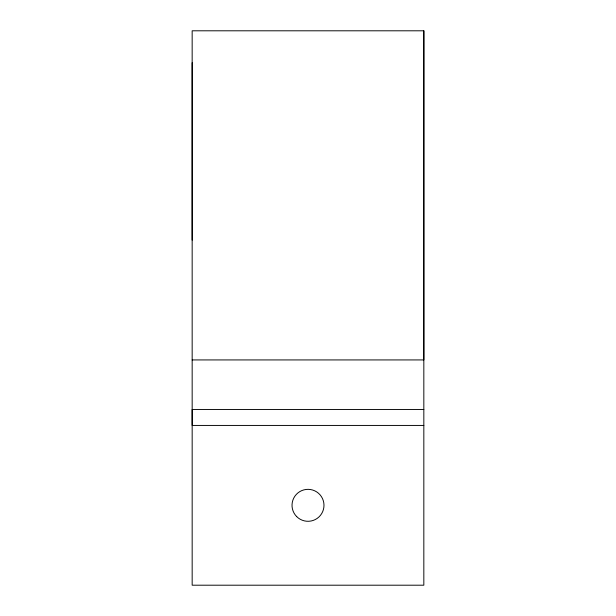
<?xml version="1.0" encoding="UTF-8"?>
<svg xmlns="http://www.w3.org/2000/svg" width="616" height="616" viewBox="0 0 616 616"><rect width="100%" height="100%" fill="white"/><g stroke="black" fill="none" stroke-linecap="round" stroke-linejoin="round"><path stroke-width="0.92" d="M192.169 240.101L192.169 62.755M423.831 425.433L423.831 30.8L192.161 30.8L192.169 585.2L423.831 585.2L423.831 425.433L192.169 425.433L192.169 409.455L423.839 409.455M423.839 30.808L423.831 359.929L192.169 359.929M296.704 516.616A15.978 15.978 0 0 0 323.439 509.447A15.978 15.978 0 0 0 303.865 489.882A15.978 15.978 0 0 0 296.704 516.616"/></g></svg>
